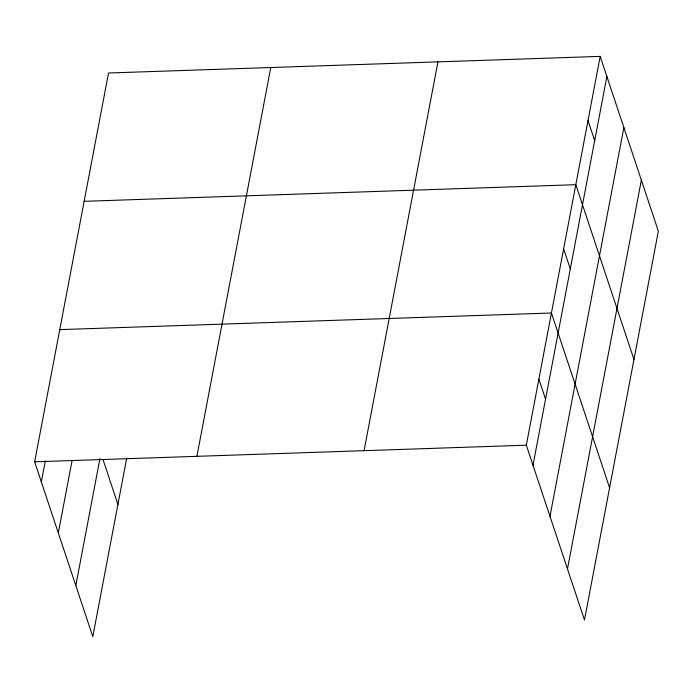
<?xml version="1.0" encoding="UTF-8"?>
<svg xmlns="http://www.w3.org/2000/svg" width="693" height="693" viewBox="0 0 693 693"><rect width="100%" height="100%" fill="white"/><g stroke="black" fill="none" stroke-linecap="round" stroke-linejoin="round"><path stroke-width="1.04" d="M126.715 458.151L92.801 636.616L34.65 461.815L108.532 73.008L600.199 56.384L658.35 231.185L584.468 619.992L526.316 445.192L600.199 56.384M41.329 481.895L45.314 460.914M58.316 532.952L72.072 460.559M75.814 585.559L99.939 458.61M196.899 456.332L270.781 67.524M364.068 450.684L437.95 61.868M532.995 465.272L606.877 76.464M549.982 516.328L623.865 127.521M567.48 568.936L641.363 180.119M84.148 201.316L575.822 184.693L633.965 359.485M59.771 329.625L551.437 313.002L609.589 487.794M34.65 461.815L526.316 445.192M588.01 120.539L594.689 140.618M563.634 248.848L570.313 268.919M538.877 379.097L545.556 399.177M102.971 459.494L117.914 504.426"/></g></svg>
